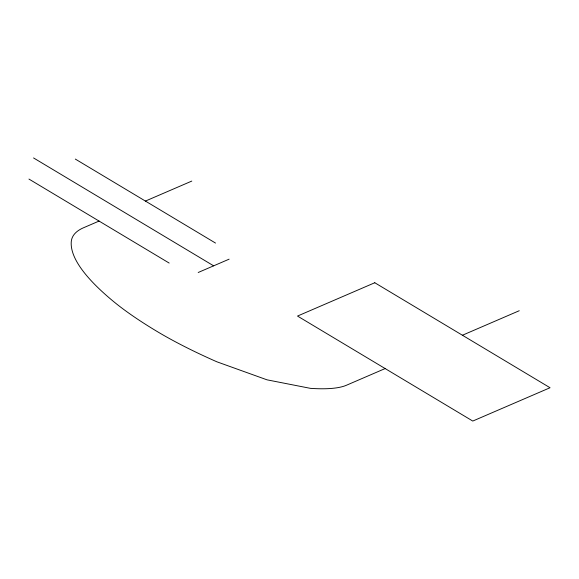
<?xml version="1.0" encoding="UTF-8"?>
<svg xmlns="http://www.w3.org/2000/svg" width="579" height="579" viewBox="0 0 579 579"><rect width="100%" height="100%" fill="white"/><g stroke="black" fill="none" stroke-linecap="round" stroke-linejoin="round"><path stroke-width="0.87" d="M99.06 221.069L83.6 227.728A287.524 61.743 19.6 0 0 71.239 242.131A434.373 93.277 19.6 0 0 112.97 301.037A287.524 61.743 19.6 0 0 157.097 331.47A183.586 39.423 19.6 0 0 216.864 361.795L267.02 379.831L310.438 388.35A183.586 39.423 19.6 0 0 346.503 385.223L385.144 368.562M145.423 201.072L191.787 181.082M198.199 272.492L229.11 259.168M462.418 335.241L519.247 310.728M75.313 159.073L215.526 243.071M33.553 157.944L213.651 265.833M28.95 179.07L169.162 263.061M374.779 282.74L297.505 316.062L472.775 421.056L550.05 387.735L374.779 282.74"/></g></svg>
